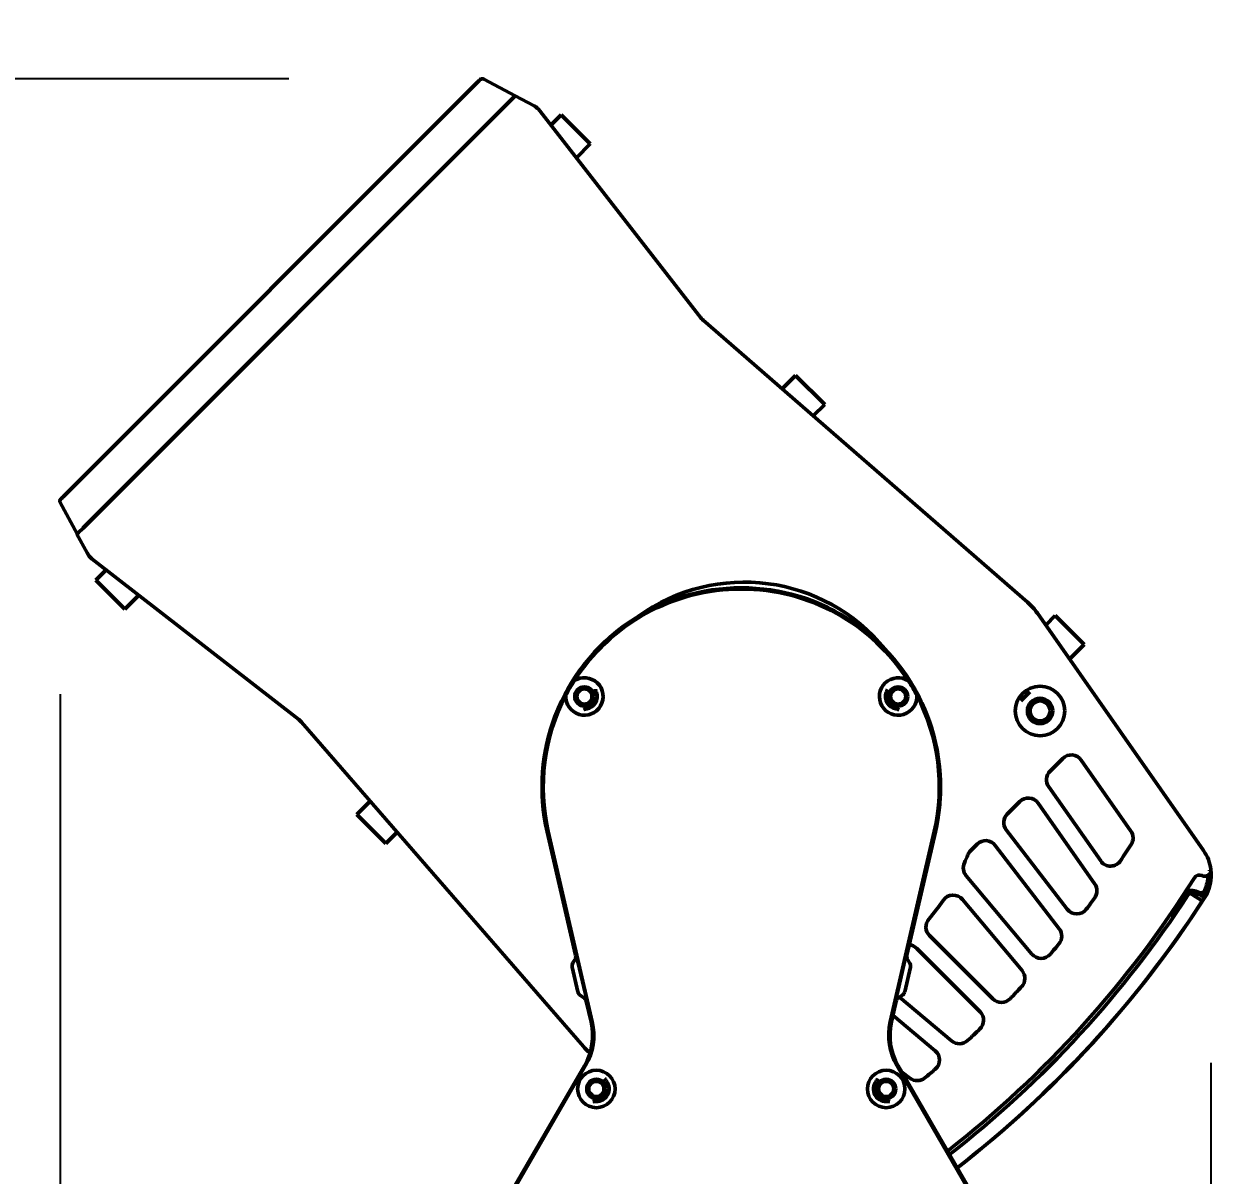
# Model space of a CAD drawing. Header units: millimetres. Extents: x 100 to 5488, y 100 to 4218.
# Drawn here: x 5157.5 to 5354.2, y 2767.1 to 2957.9 of the extents above; entities that cross this region are included whole.
import ezdxf

# ---------------------------------------------------------------- set-up
doc = ezdxf.new("R2010")
doc.units = ezdxf.units.MM
doc.header["$LTSCALE"] = 20
doc.layers.add('Dimension (ANSI)', color=7, linetype='Continuous', lineweight=25)
doc.layers.add('Visible (ANSI)', color=7, linetype='Continuous', lineweight=50)
doc.styles.add('My Text', font='tahoma.ttf')
doc.dimstyles.new('My Dimension - mm [in] (ANSI)', dxfattribs={"dimscale": 20, "dimtxt": 0.7, "dimasz": 2.5, "dimexe": 3.175, "dimexo": 1.6002, "dimgap": 0.8, "dimtad": 0, "dimtoh": 1, "dimrnd": 1e-08, "dimzin": 4, "dimdsep": 46, "dimtxsty": 'My Text', "dimcen": 0.09, "dimdle": 10, "dimclrd": 1, "dimclre": 1, "dimclrt": 1, "dimadec": 1, "dimazin": 1, "dimtfac": 4.354286, "dimtofl": 0, "dimtmove": 0, "dimatfit": 3, "dimfxl": 1, "dimtolj": 1, "dimtzin": 4, "dimlwd": -1, "dimlwe": -1, "dimarcsym": 0})

# ---------------------------------------------------------------- blocks, each defined once
blk = doc.blocks.new('*D19')
at = {"layer": 'Defpoints', "color": 0, "transparency": 16777216}
for p in [(5163.55, 2878.82), (5354.17, 2817.78), (5163.55, 2583.34)]:
    blk.add_point(p, dxfattribs=at)
at = {"layer": 'Dimension (ANSI)', "color": 1, "transparency": 16777216}
for p, q in [((5163.55, 2846.82), (5163.55, 2519.84)), ((5354.17, 2785.77), (5354.17, 2519.84)), ((5163.55, 2583.34), (5066.07, 2583.34)), ((5304.17, 2583.34), (5213.55, 2583.34))]:
    blk.add_line(p, q, dxfattribs=at)
for points in [[(5213.55, 2591.67), (5213.55, 2575.01), (5163.55, 2583.34)], [(5304.17, 2591.67), (5304.17, 2575.01), (5354.17, 2583.34)]]:
    blk.add_solid(points, dxfattribs=at)
at = {"layer": 'Dimension (ANSI)', "color": 1, "transparency": 16777216, "insert": (4958.64, 2592.5), "char_height": 14, "attachment_point": 2, "style": 'My Text'}
blk.add_mtext('\\A1;190.62 mm [7.505 in]', dxfattribs=at)
blk = doc.blocks.new('*D20')
at = {"layer": 'Defpoints', "color": 0, "transparency": 16777216}
for p in [(4964.27, 2948.74), (5233.46, 2948.74), (5256.39, 2643.41)]:
    blk.add_point(p, dxfattribs=at)
at = {"layer": 'Dimension (ANSI)', "color": 1, "transparency": 16777216}
for p, q in [((5014.27, 3074.14), (4964.27, 3074.14)), ((4964.27, 3074.14), (4964.27, 2948.74)), ((5201.46, 2948.74), (4900.77, 2948.74)), ((4964.27, 2693.41), (4964.27, 2898.74)), ((5224.38, 2643.41), (4900.77, 2643.41))]:
    blk.add_line(p, q, dxfattribs=at)
for points in [[(4955.93, 2898.74), (4972.6, 2898.74), (4964.27, 2948.74)], [(4955.93, 2693.41), (4972.6, 2693.41), (4964.27, 2643.41)]]:
    blk.add_solid(points, dxfattribs=at)
at = {"layer": 'Dimension (ANSI)', "color": 1, "transparency": 16777216, "insert": (5127.56, 3083.3), "char_height": 14, "attachment_point": 2, "style": 'My Text'}
blk.add_mtext('\\A1;305.32 mm [12.021 in]', dxfattribs=at)
blk = doc.blocks.new('*D21')
at = {"layer": 'Defpoints', "color": 0, "transparency": 16777216}
for p in [(5069.04, 2948.74), (5233.46, 2948.74), (5230.64, 2669.43)]:
    blk.add_point(p, dxfattribs=at)
at = {"layer": 'Dimension (ANSI)', "color": 1, "transparency": 16777216}
for p, q in [((5119.04, 3002.98), (5069.04, 3002.98)), ((5069.04, 3002.98), (5069.04, 2948.74)), ((5201.46, 2948.74), (5005.54, 2948.74)), ((5069.04, 2719.43), (5069.04, 2898.74)), ((5198.64, 2669.43), (5005.54, 2669.43))]:
    blk.add_line(p, q, dxfattribs=at)
for points in [[(5060.71, 2898.74), (5077.38, 2898.74), (5069.04, 2948.74)], [(5060.71, 2719.43), (5077.38, 2719.43), (5069.04, 2669.43)]]:
    blk.add_solid(points, dxfattribs=at)
at = {"layer": 'Dimension (ANSI)', "color": 1, "transparency": 16777216, "insert": (5232.28, 3012.14), "char_height": 14, "attachment_point": 2, "style": 'My Text'}
blk.add_mtext('\\A1;279.31 mm [10.996 in]', dxfattribs=at)

msp = doc.modelspace()

# ---------------------------------------------------------------- linework, layer by layer
at = {"layer": 'Visible (ANSI)'}
for p, q in [((5233.144, 2948.593), (5233.14, 2948.589)), ((5233.144, 2948.593), (5233.147, 2948.595)), ((5233.147, 2948.595), (5233.15, 2948.598)), ((5233.153, 2948.601), (5233.149, 2948.597)), ((5233.153, 2948.601), (5233.154, 2948.602)), ((5233.154, 2948.602), (5233.155, 2948.604)), ((5233.155, 2948.603), (5233.156, 2948.604)), ((5233.746, 2948.69), (5238.934, 2945.897)), ((5238.932, 2945.895), (5233.746, 2948.69)), ((5164.057, 2879.505), (5232.777, 2948.225)), ((5237.944, 2944.907), (5167.374, 2874.337)), ((5237.94, 2944.903), (5167.379, 2874.342)), ((5238.683, 2945.645), (5237.944, 2944.907)), ((5238.683, 2945.645), (5238.96, 2945.923)), ((5242.07, 2944.248), (5238.96, 2945.923)), ((5269.683, 2909.167), (5243.027, 2943.439)), ((5246.571, 2942.786), (5244.863, 2941.078)), ((5246.571, 2942.786), (5251.379, 2937.977)), ((5251.379, 2937.977), (5249.071, 2935.669)), ((5323.795, 2862.041), (5270.078, 2908.75)), ((5285.391, 2899.582), (5283.173, 2897.363)), ((5285.391, 2899.582), (5290.199, 2894.773)), ((5290.199, 2894.773), (5288.317, 2892.891)), ((5166.385, 2873.348), (5163.591, 2878.536)), ((5166.387, 2873.35), (5163.592, 2878.536)), ((5163.678, 2879.126), (5163.679, 2879.128)), ((5163.679, 2879.127), (5163.678, 2879.126)), ((5163.678, 2879.126), (5163.678, 2879.126)), ((5163.68, 2879.129), (5163.681, 2879.129)), ((5163.685, 2879.133), (5163.681, 2879.129)), ((5163.684, 2879.132), (5163.687, 2879.135)), ((5163.687, 2879.135), (5163.689, 2879.137)), ((5163.693, 2879.141), (5163.689, 2879.137)), ((5166.636, 2873.599), (5166.359, 2873.322)), ((5167.374, 2874.337), (5166.636, 2873.599)), ((5166.359, 2873.322), (5168.034, 2870.212)), ((5168.843, 2869.255), (5203.115, 2842.599)), ((5169.496, 2865.711), (5171.204, 2867.419)), ((5174.304, 2860.903), (5169.496, 2865.711)), ((5174.304, 2860.903), (5176.613, 2863.211)), ((5352.955, 2820.916), (5325.431, 2860.224)), ((5328.383, 2859.842), (5326.804, 2858.263)), ((5328.383, 2859.842), (5333.191, 2855.034)), ((5333.191, 2855.034), (5330.764, 2852.607)), ((5324.196, 2847.224), (5322.687, 2845.715)), ((5203.532, 2842.204), (5250.241, 2788.487)), ((5327.528, 2834.057), (5329.641, 2836.171)), ((5340.921, 2824.154), (5332.694, 2835.904)), ((5327.304, 2831.496), (5335.915, 2819.199)), ((5212.7, 2826.891), (5214.918, 2829.109)), ((5320.442, 2826.971), (5322.502, 2829.031)), ((5334.927, 2815.379), (5325.554, 2828.764)), ((5217.509, 2822.083), (5212.7, 2826.891)), ((5217.509, 2822.083), (5219.391, 2823.965)), ((5244.236, 2824.011), (5248.948, 2803.6)), ((5251.7, 2792.555), (5244.427, 2824.055)), ((5308.346, 2824.055), (5301.074, 2792.555)), ((5303.825, 2803.6), (5308.537, 2824.011)), ((5320.27, 2824.34), (5330.353, 2811.199)), ((5314.368, 2820.898), (5315.45, 2821.979)), ((5329.053, 2807.965), (5318.451, 2821.782)), ((5352.955, 2820.916), (5352.955, 2820.915)), ((5313.629, 2816.756), (5324.522, 2803.774)), ((5352.72, 2816.762), (5352.735, 2816.755)), ((5322.892, 2801.05), (5313.015, 2812.821)), ((5350.646, 2813.933), (5352.743, 2812.571)), ((5352.404, 2813.618), (5352.694, 2813.328)), ((5318.057, 2796.346), (5307.561, 2806.842)), ((5305.44, 2804.72), (5315.936, 2794.224)), ((5248.822, 2802.846), (5248.511, 2802.349)), ((5304.262, 2802.349), (5303.952, 2802.846)), ((5248.385, 2801.594), (5249.322, 2797.536)), ((5250.573, 2797.125), (5249.33, 2802.511)), ((5303.443, 2802.511), (5302.2, 2797.125)), ((5303.451, 2797.536), (5304.388, 2801.594)), ((5249.766, 2796.913), (5250.263, 2796.602)), ((5302.51, 2796.602), (5303.007, 2796.913)), ((5250.707, 2795.979), (5251.501, 2792.539)), ((5301.272, 2792.539), (5302.066, 2795.979)), ((5302.583, 2796.648), (5311.232, 2789.39)), ((5308.508, 2787.76), (5301.522, 2793.622)), ((5250.408, 2785.271), (5227.917, 2746.479)), ((5228.177, 2746.503), (5250.613, 2785.299)), ((5302.161, 2785.299), (5324.596, 2746.503)), ((5324.856, 2746.479), (5302.365, 2785.271)), ((5302.933, 2784.291), (5304.317, 2783.229))]:
    msp.add_line(p, q, dxfattribs=at)
for centre, radius in [((5250.406, 2846.433), 1.6), ((5302.367, 2846.433), 1.6), ((5325.873, 2844.038), 4.1), ((5250.406, 2846.433), 1.25), ((5302.367, 2846.433), 1.25), ((5325.873, 2844.038), 2.1), ((5325.873, 2844.038), 1.65), ((5252.387, 2781.433), 3.1), ((5300.387, 2781.433), 3.1), ((5252.387, 2781.433), 1.6), ((5252.387, 2781.433), 1.25), ((5300.387, 2781.433), 1.6), ((5300.387, 2781.433), 1.25)]:
    msp.add_circle(centre, radius, dxfattribs=at)
for centre, radius, start, end in [((5233.509, 2948.25), 0.5, 61.69924, 135), ((5240.631, 2941.576), 3.035, 37.87498, 61.69924), ((5272.023, 2910.988), 2.965, 217.87498, 228.99175), ((5164.032, 2878.773), 0.5, 135, 208.30076), ((5170.706, 2871.65), 3.035, 208.30076, 232.12502), ((5276.387, 2831.433), 33, 346.16659, 193.83341), ((5276.387, 2831.433), 32.997, 347, 193), ((5276.387, 2831.433), 32.8, 32.43021, 147.56978), ((5276.906, 2835.376), 30, 39.03369, 125.96631), ((5317.211, 2854.468), 10.035, 35, 48.99175), ((5250.406, 2846.433), 3.1, 176.65782, 123.34311), ((5302.367, 2846.433), 3.1, 56.65683, 3.34346), ((5276.387, 2831.433), 32.8, 152.43031, 193), ((5250.406, 2846.433), 2.1, 280.81346, 19.18654), ((5257.96, 2849.062), 5.899, 193.71823, 199.18996), ((5302.367, 2846.433), 2.1, 160.81346, 259.18654), ((5294.813, 2849.062), 5.898, 340.80909, 346.28085), ((5276.387, 2831.433), 32.8, 347, 27.56982), ((5251.906, 2838.577), 5.898, 100.80909, 106.28088), ((5300.867, 2838.577), 5.899, 73.71823, 79.18996), ((5201.294, 2840.258), 2.965, 41.00825, 52.12502), ((5331.056, 2834.756), 2, 35, 135), ((5328.942, 2832.643), 2, 135, 215), ((5323.916, 2827.617), 2, 35, 135), ((5321.856, 2825.557), 2, 135, 217.5), ((5316.864, 2820.565), 2, 37.5, 135), ((5339.283, 2823.007), 2, 327.52648, 35), ((5315.783, 2819.483), 2, 135, 157.76533), ((5201.74, 2910.542), 165.035, 326.41108, 327.52648), ((5347.193, 2816.88), 7.035, 7.3443, 35.01233), ((5315.161, 2818.041), 2, 155.62331, 220), ((5276.906, 2835.376), 40, 335.62331, 337.76533), ((5337.553, 2820.346), 2, 215, 326.41108), ((5352.278, 2815.865), 1, 64.16056, 147.83335), ((5347.028, 2817.008), 7, 328.63891, 0.94598), ((5347.193, 2816.88), 7.035, 327.2211, 7.3443), ((5346.979, 2816.909), 6.7, 337.48921, 358.94355), ((5346.979, 2816.909), 7, 337.48921, 1.16033), ((5346.979, 2816.909), 6.7, 5.83839, 5.83873), ((5346.978, 2816.909), 6.701, 359.21143, 359.21163), ((5346.979, 2816.909), 7, 1.58582, 1.58635), ((5347.028, 2817.008), 7, 1.44096, 1.44163), ((5201.74, 2910.542), 176.835, 307.97623, 327.83335), ((5333.288, 2814.232), 2, 323.79125, 35), ((5276.906, 2835.376), 40, 319.78019, 325.41366), ((5311.483, 2811.535), 2, 40, 145.41366), ((5201.74, 2910.542), 177.5, 307.94655, 326.92829), ((5201.74, 2910.542), 180.035, 307.83545, 327.2211), ((5201.74, 2910.542), 165.035, 322.99636, 323.79125), ((5201.59, 2910.692), 177.5, 325.49844, 326.9948), ((5350.758, 2811.021), 3, 63.83889, 108.42238), ((5350.758, 2811.021), 3.3, 63.83889, 102.27839), ((5352.522, 2814.611), 1, 243.8389, 337.4892), ((5352.522, 2814.611), 0.7, 243.8389, 337.4892), ((5352.835, 2813.469), 0.2, 225, 328.45379), ((5201.74, 2910.542), 180, 307.83696, 326.92829), ((5331.939, 2812.417), 2, 217.5, 322.99636), ((5350.758, 2811.021), 3, 184.10428, 192.96375), ((5308.976, 2808.256), 2, 139.78019, 225), ((5345.886, 2809.9), 2, 357.20492, 12.96375), ((5327.466, 2806.747), 2, 320.45829, 37.5), ((5304.026, 2803.306), 2, 45, 84.51957), ((5201.74, 2910.542), 165.035, 319.68503, 320.45829), ((5326.054, 2805.06), 2, 220, 319.68503), ((5321.36, 2799.765), 2, 317.19787, 40), ((5201.74, 2910.542), 165.035, 316.23011, 317.19787), ((5319.472, 2797.76), 2, 225, 316.23011), ((5314.522, 2792.81), 2, 313.76989, 45), ((5241.754, 2790.289), 10.003, 329.89537, 13), ((5241.956, 2790.306), 10, 329.95952, 13), ((5310.817, 2790.306), 10, 167, 210.04048), ((5311.019, 2790.289), 10.003, 167, 210.10463), ((5201.74, 2910.542), 165.035, 312.80213, 313.76989), ((5312.517, 2790.922), 2, 230, 312.80213), ((5257.814, 2795.071), 10.035, 221.00825, 229.78154), ((5307.222, 2786.228), 2, 310.31497, 50), ((5258.779, 2786.242), 5.899, 211.4815, 216.95313), ((5293.994, 2786.242), 5.899, 323.04701, 328.51867), ((5305.535, 2784.815), 2, 232.5, 309.54171), ((5201.74, 2910.542), 165.035, 309.54171, 310.31497), ((5252.387, 2781.433), 2.1, 268.74164, 36.95056), ((5300.387, 2781.433), 2.1, 143.04944, 271.25836), ((5252.21, 2773.437), 5.898, 88.7375, 94.20932), ((5300.563, 2773.437), 5.899, 85.78982, 91.26158)]:
    msp.add_arc(centre, radius, start, end, dxfattribs=at)
for centre, major_axis, ratio, start_param, end_param in [((5353.178, 2817.651), (0.895, -0.446), 0.9997793, 4.7160998, 6.8732805), ((5247.973, 2803.376), (0.848, -0.53), 0.9996955, 0, 0.7852459), ((5304.8, 2803.376), (-0.848, -0.53), 0.9996955, 5.4979394, 6.2831853), ((5249.359, 2801.819), (-0.848, 0.53), 0.9996955, 0, 0.7852459), ((5303.414, 2801.819), (0.848, 0.53), 0.9996955, 5.4979394, 6.2831853), ((5250.296, 2797.761), (-0.53, -0.848), 0.9996955, 5.4979394, 6.2831853), ((5302.477, 2797.761), (0.53, -0.848), 0.9996955, 0, 0.7852459), ((5249.733, 2795.754), (0.53, 0.848), 0.9996955, 5.4979394, 6.2831853), ((5303.04, 2795.754), (-0.53, 0.848), 0.9996955, 0, 0.7852459)]:
    msp.add_ellipse(centre, major_axis=major_axis, ratio=ratio, start_param=start_param, end_param=end_param, dxfattribs=at)
for points, knots in [([(5233.139, 2948.587), (5233.139, 2948.587), (5233.137, 2948.586), (5233.134, 2948.583), (5233.13, 2948.578), (5233.122, 2948.571), (5233.112, 2948.56), (5233.107, 2948.555), (5233.102, 2948.55), (5233.096, 2948.545), (5233.08, 2948.528), (5233.059, 2948.508), (5233.035, 2948.483), (5233.032, 2948.48), (5233.028, 2948.476), (5233.025, 2948.473), (5232.996, 2948.444), (5232.962, 2948.41), (5232.926, 2948.374), (5232.923, 2948.372), (5232.921, 2948.369), (5232.918, 2948.366), (5232.885, 2948.333), (5232.849, 2948.297), (5232.811, 2948.26), (5232.8, 2948.248), (5232.789, 2948.237), (5232.777, 2948.225)], [0.00126813, 0.00126813, 0.00126813, 0.00126813, 0.10097162, 0.10097162, 0.10097162, 0.25, 0.25, 0.25, 0.31438718, 0.31438718, 0.31438718, 0.5, 0.5, 0.5, 0.5248581, 0.5248581, 0.5248581, 0.73465201, 0.73465201, 0.73465201, 0.75, 0.75, 0.75, 0.94317218, 0.94317218, 0.94317218, 1, 1, 1, 1]), ([(5233.145, 2948.593), (5233.183, 2948.631), (5233.219, 2948.655), (5233.296, 2948.697), (5233.335, 2948.711), (5233.428, 2948.736), (5233.46, 2948.735), (5233.46, 2948.736), (5233.429, 2948.737), (5233.336, 2948.712), (5233.298, 2948.699), (5233.221, 2948.656), (5233.184, 2948.633), (5233.144, 2948.593)], [0.24936323, 0.24936323, 0.24936323, 0.24936323, 0.28120832, 0.28120832, 0.32341099, 0.32341099, 0.40781633, 0.40781633, 0.49222168, 0.49222168, 0.53442435, 0.53442435, 0.56699802, 0.56699802, 0.56699802, 0.56699802]), ([(5233.153, 2948.601), (5233.191, 2948.64), (5233.226, 2948.663), (5233.301, 2948.706), (5233.339, 2948.719), (5233.43, 2948.745), (5233.46, 2948.744), (5233.46, 2948.744), (5233.429, 2948.744), (5233.337, 2948.718), (5233.299, 2948.704), (5233.224, 2948.661), (5233.188, 2948.637), (5233.151, 2948.599)], [-0.5608719, -0.5608719, -0.5608719, -0.5608719, -0.52932972, -0.52932972, -0.48752687, -0.48752687, -0.40392117, -0.40392117, -0.32031547, -0.32031547, -0.27851262, -0.27851262, -0.24685997, -0.24685997, -0.24685997, -0.24685997]), ([(5164.057, 2879.505), (5164.036, 2879.484), (5164.016, 2879.465), (5163.997, 2879.446), (5163.969, 2879.417), (5163.942, 2879.391), (5163.916, 2879.365), (5163.906, 2879.354), (5163.895, 2879.343), (5163.885, 2879.333), (5163.853, 2879.302), (5163.824, 2879.272), (5163.799, 2879.247), (5163.796, 2879.245), (5163.794, 2879.242), (5163.791, 2879.239), (5163.764, 2879.212), (5163.742, 2879.19), (5163.726, 2879.174), (5163.725, 2879.173), (5163.723, 2879.171), (5163.722, 2879.17), (5163.708, 2879.156), (5163.699, 2879.148), (5163.696, 2879.144), (5163.695, 2879.143), (5163.694, 2879.143), (5163.694, 2879.143)], [0, 0, 0, 0, 0.10101384, 0.10101384, 0.10101384, 0.25, 0.25, 0.25, 0.31153856, 0.31153856, 0.31153856, 0.5, 0.5, 0.5, 0.52016103, 0.52016103, 0.52016103, 0.73046206, 0.73046206, 0.73046206, 0.75, 0.75, 0.75, 0.94254521, 0.94254521, 0.94254521, 0.99872473, 0.99872473, 0.99872473, 0.99872473]), ([(5163.68, 2879.129), (5163.642, 2879.091), (5163.619, 2879.056), (5163.576, 2878.981), (5163.563, 2878.943), (5163.537, 2878.852), (5163.538, 2878.822), (5163.538, 2878.822), (5163.538, 2878.822), (5163.538, 2878.822)], [0.24705167, 0.24705167, 0.24705167, 0.24705167, 0.27851601, 0.27851601, 0.32031937, 0.32031937, 0.4039261, 0.4039261, 0.40395392, 0.40395392, 0.40395392, 0.40395392]), ([(5163.538, 2878.822), (5163.538, 2878.822), (5163.538, 2878.853), (5163.564, 2878.945), (5163.578, 2878.983), (5163.621, 2879.058), (5163.644, 2879.094), (5163.683, 2879.132)], [0.40395392, 0.40395392, 0.40395392, 0.40395392, 0.48753282, 0.48753282, 0.52933619, 0.52933619, 0.56099006, 0.56099006, 0.56099006, 0.56099006]), ([(5163.689, 2879.137), (5163.644, 2879.092), (5163.616, 2879.046), (5163.539, 2878.894), (5163.546, 2878.822), (5163.546, 2878.822), (5163.546, 2878.822), (5163.546, 2878.822)], [-0.74283482, -0.74283482, -0.74283482, -0.74283482, -0.70758883, -0.70758883, -0.58813314, -0.58813314, -0.58807697, -0.58807697, -0.58807697, -0.58807697]), ([(5163.546, 2878.822), (5163.547, 2878.822), (5163.54, 2878.896), (5163.618, 2879.048), (5163.646, 2879.093), (5163.69, 2879.138)], [-0.58807697, -0.58807697, -0.58807697, -0.58807697, -0.46867744, -0.46867744, -0.43386827, -0.43386827, -0.43386827, -0.43386827]), ([(5247.311, 2846.614), (5247.515, 2847.003), (5247.749, 2847.433), (5248.23, 2848.263), (5248.474, 2848.664), (5248.702, 2849.023)], [-1.91898718, -1.91898718, -1.91898718, -1.91898718, -1.77973988, -1.77973988, -1.64579305, -1.64579305, -1.64579305, -1.64579305]), ([(5304.071, 2849.023), (5304.316, 2848.638), (5304.563, 2848.231), (5305.022, 2847.436), (5305.251, 2847.018), (5305.462, 2846.614)], [-1.90060924, -1.90060924, -1.90060924, -1.90060924, -1.76294705, -1.76294705, -1.62528314, -1.62528314, -1.62528314, -1.62528314]), ([(5352.72, 2816.762), (5352.72, 2816.762), (5352.719, 2816.763), (5352.719, 2816.763), (5352.717, 2816.764), (5352.715, 2816.765), (5352.714, 2816.765)], [0.53159724, 0.53159724, 0.53159724, 0.53159724, 0.66666667, 0.66666667, 0.66666667, 1, 1, 1, 1]), ([(5350.646, 2813.933), (5350.646, 2813.933), (5350.638, 2813.92), (5350.623, 2813.897), (5350.609, 2813.875), (5350.587, 2813.842), (5350.563, 2813.805), (5350.539, 2813.768), (5350.513, 2813.728), (5350.483, 2813.682)], [0, 0, 0, 0, 0.3333333, 0.3333333, 0.3333333, 0.6666667, 0.6666667, 0.6666667, 1, 1, 1, 1]), ([(5352.578, 2812.318), (5352.608, 2812.364), (5352.635, 2812.405), (5352.659, 2812.442), (5352.683, 2812.48), (5352.705, 2812.513), (5352.72, 2812.535), (5352.734, 2812.558), (5352.743, 2812.571), (5352.743, 2812.571)], [0.00000001, 0.00000001, 0.00000001, 0.00000001, 0.33333333, 0.33333333, 0.33333333, 0.66666667, 0.66666667, 0.66666667, 1, 1, 1, 1]), ([(5249.33, 2802.511), (5249.319, 2802.556), (5249.309, 2802.6), (5249.299, 2802.643), (5249.28, 2802.728), (5249.26, 2802.81), (5249.241, 2802.891), (5249.223, 2802.966), (5249.206, 2803.041), (5249.189, 2803.111), (5249.179, 2803.154), (5249.169, 2803.195), (5249.159, 2803.234), (5249.144, 2803.3), (5249.129, 2803.361), (5249.115, 2803.417), (5249.107, 2803.45), (5249.099, 2803.481), (5249.092, 2803.51)], [0, 0, 0, 0, 0.1120122, 0.1120122, 0.1120122, 0.3333333, 0.3333333, 0.3333333, 0.5409431, 0.5409431, 0.5409431, 0.6666667, 0.6666667, 0.6666667, 0.878397, 0.878397, 0.878397, 1, 1, 1, 1]), ([(5303.681, 2803.51), (5303.667, 2803.454), (5303.652, 2803.393), (5303.636, 2803.327), (5303.629, 2803.298), (5303.622, 2803.268), (5303.614, 2803.236), (5303.594, 2803.152), (5303.572, 2803.06), (5303.549, 2802.961), (5303.544, 2802.941), (5303.539, 2802.921), (5303.534, 2802.901), (5303.506, 2802.78), (5303.475, 2802.65), (5303.443, 2802.511)], [0, 0, 0, 0, 0.2305198, 0.2305198, 0.2305198, 0.3333333, 0.3333333, 0.3333333, 0.6106862, 0.6106862, 0.6106862, 0.6666667, 0.6666667, 0.6666667, 1, 1, 1, 1]), ([(5250.797, 2796.123), (5250.785, 2796.18), (5250.772, 2796.241), (5250.758, 2796.307), (5250.751, 2796.337), (5250.744, 2796.367), (5250.737, 2796.399), (5250.719, 2796.484), (5250.698, 2796.576), (5250.676, 2796.675), (5250.671, 2796.695), (5250.667, 2796.715), (5250.662, 2796.735), (5250.635, 2796.857), (5250.605, 2796.986), (5250.573, 2797.125)], [0, 0, 0, 0, 0.2305914, 0.2305914, 0.2305914, 0.3333333, 0.3333333, 0.3333333, 0.610748, 0.610748, 0.610748, 0.6666667, 0.6666667, 0.6666667, 1, 1, 1, 1]), ([(5302.2, 2797.125), (5302.19, 2797.081), (5302.18, 2797.037), (5302.17, 2796.994), (5302.149, 2796.905), (5302.13, 2796.819), (5302.111, 2796.737), (5302.095, 2796.663), (5302.079, 2796.592), (5302.064, 2796.525), (5302.054, 2796.481), (5302.045, 2796.439), (5302.036, 2796.399), (5302.021, 2796.334), (5302.008, 2796.273), (5301.996, 2796.217), (5301.989, 2796.184), (5301.982, 2796.153), (5301.976, 2796.123)], [0, 0, 0, 0, 0.10808508, 0.10808508, 0.10808508, 0.33333333, 0.33333333, 0.33333333, 0.53562247, 0.53562247, 0.53562247, 0.66666667, 0.66666667, 0.66666667, 0.87780997, 0.87780997, 0.87780997, 1, 1, 1, 1])]:
    msp.add_open_spline(points, degree=3, knots=knots, dxfattribs=at)
msp.add_open_spline([(5163.689, 2879.137), (5163.689, 2879.137), (5163.689, 2879.137), (5163.689, 2879.137)], degree=3, dxfattribs=at)

# ---------------------------------------------------------------- dimensions: what is measured, and where the dimension line sits
at = {"layer": 'Dimension (ANSI)', "color": 1, "true_color": 0xff0000}
for base, p1, p2, angle, text, override, picture, middle in [((4964.266, 2948.735), (5256.387, 2643.414), (5233.459, 2948.735), 90, '<> mm [12.021 in]', {"dimgap": 0.8, "dimtih": 1, "dimtoh": 1, "dimdec": 2, "dimpost": '', "dimtol": 0, "dimlim": 0, "dimtp": 0, "dimtm": 0, "dimtdec": 2, "dimtmove": 1, "dimatfit": 2}, '*D20', (4969.119, 3074.138)), ((5069.042, 2948.744), (5230.641, 2669.433), (5233.459, 2948.744), 90, '<> mm [10.996 in]', {"dimgap": 0.8, "dimtih": 1, "dimtoh": 1, "dimdec": 2, "dimpost": '', "dimtol": 0, "dimlim": 0, "dimtp": 0, "dimtm": 0, "dimtdec": 2, "dimtmove": 1, "dimatfit": 2}, '*D21', (5072.426, 3002.984)), ((5163.546, 2583.341), (5354.17, 2817.779), (5163.546, 2878.822), 180, '<> mm [7.505 in]', {"dimgap": 0.8, "dimtoh": 0, "dimdec": 2, "dimpost": '', "dimtol": 0, "dimlim": 0, "dimtp": 0, "dimtm": 0, "dimtdec": 2, "dimatfit": 2}, '*D19', (4958.642, 2583.341))]:
    dim = msp.add_linear_dim(base=base, p1=p1, p2=p2, angle=angle, text=text, dimstyle='My Dimension - mm [in] (ANSI)', override=override, dxfattribs=at)
    dim.commit()
    dim.dimension.update_dxf_attribs({"geometry": picture, "text_midpoint": middle, "dimtype": 160})

doc.saveas('drawing.dxf')
